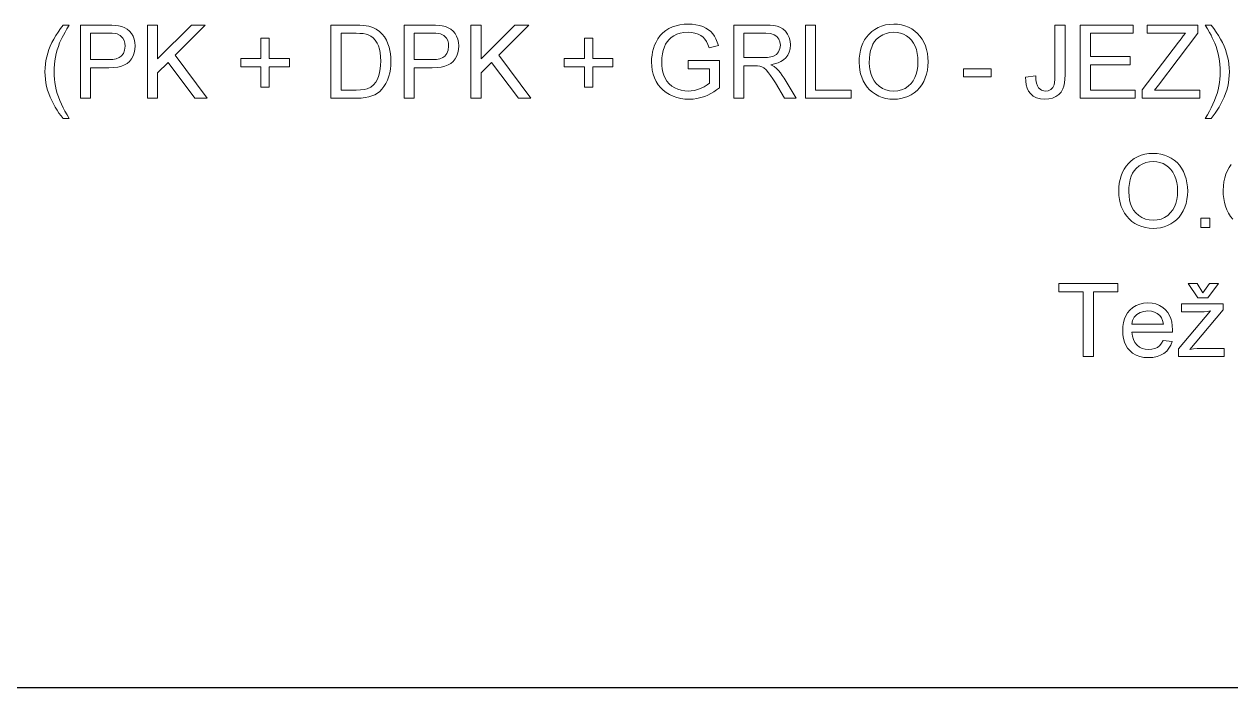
# Model space of a CAD drawing. Header units: millimetres. Extents: x 5 to 286, y 5 to 409.
# Drawn here: x 73 to 147.3, y 5 to 45.9 of the extents above; entities that cross this region are included whole.
import ezdxf

# ---------------------------------------------------------------- set-up
doc = ezdxf.new("R2010")
doc.units = ezdxf.units.MM
doc.header["$LTSCALE"] = 0.2
doc.layers.add('OUTLINE', color=7, linetype='Continuous', lineweight=25)
doc.layers.add('TEXT', color=2, linetype='Continuous')

msp = doc.modelspace()

# ---------------------------------------------------------------- linework, layer by layer
at = {"layer": 'OUTLINE'}
msp.add_line((286, 5), (5, 5), dxfattribs=at)
at = {"layer": 'TEXT', "lineweight": 13}
for points in [[(75.401, 40.081), (75.269, 40.246), (75.143, 40.418), (75.023, 40.598), (74.909, 40.786), (74.801, 40.982), (74.699, 41.186), (74.603, 41.397), (74.516, 41.614), (74.443, 41.833), (74.383, 42.054), (74.336, 42.277), (74.303, 42.502), (74.283, 42.729), (74.276, 42.959), (74.283, 43.195), (74.304, 43.427), (74.337, 43.656), (74.385, 43.882), (74.446, 44.104), (74.521, 44.323), (74.608, 44.539), (74.709, 44.755), (74.822, 44.971), (74.948, 45.186), (75.086, 45.401), (75.238, 45.616), (75.401, 45.831), (75.776, 45.831), (75.635, 45.596), (75.514, 45.39), (75.414, 45.213), (75.334, 45.063), (75.274, 44.942), (75.184, 44.734), (75.104, 44.521), (75.033, 44.303), (74.974, 44.081), (74.925, 43.857), (74.887, 43.632), (74.86, 43.407), (74.844, 43.182), (74.839, 42.956), (74.844, 42.735), (74.861, 42.513), (74.889, 42.292), (74.928, 42.071), (74.978, 41.849), (75.039, 41.628), (75.111, 41.407), (75.194, 41.186), (75.288, 40.965), (75.394, 40.744), (75.51, 40.523), (75.638, 40.302), (75.776, 40.081)], [(76.464, 41.331), (76.464, 45.831), (78.132, 45.831), (78.402, 45.826), (78.627, 45.812), (78.805, 45.789), (79.01, 45.742), (79.192, 45.673), (79.35, 45.582), (79.487, 45.467), (79.606, 45.325), (79.705, 45.155), (79.779, 44.966), (79.824, 44.765), (79.839, 44.552), (79.825, 44.333), (79.782, 44.128), (79.711, 43.937), (79.612, 43.76), (79.485, 43.597), (79.351, 43.477), (79.186, 43.38), (78.988, 43.304), (78.76, 43.249), (78.499, 43.217), (78.207, 43.206), (77.089, 43.206), (77.089, 41.331)], [(80.589, 41.331), (80.589, 45.831), (81.214, 45.831), (81.214, 43.747), (83.298, 45.831), (84.151, 45.831), (82.297, 43.978), (84.276, 41.331), (83.512, 41.331), (81.86, 43.539), (81.214, 42.894), (81.214, 41.331)], [(91.901, 41.331), (91.901, 45.831), (93.438, 45.831), (93.682, 45.827), (93.896, 45.815), (94.079, 45.795), (94.231, 45.767), (94.475, 45.691), (94.693, 45.584), (94.886, 45.444), (95.051, 45.284), (95.195, 45.102), (95.316, 44.899), (95.414, 44.675), (95.477, 44.483), (95.526, 44.279), (95.561, 44.065), (95.582, 43.841), (95.589, 43.605), (95.582, 43.356), (95.559, 43.122), (95.522, 42.902), (95.47, 42.697), (95.384, 42.448), (95.282, 42.23), (95.166, 42.042), (95.038, 41.881), (94.903, 41.745), (94.76, 41.633), (94.603, 41.542), (94.425, 41.467), (94.227, 41.408), (94.009, 41.365), (93.77, 41.34), (93.511, 41.331)], [(96.401, 41.331), (96.401, 45.831), (98.069, 45.831), (98.34, 45.826), (98.564, 45.812), (98.742, 45.789), (98.947, 45.742), (99.129, 45.673), (99.288, 45.582), (99.425, 45.467), (99.543, 45.325), (99.642, 45.155), (99.717, 44.966), (99.761, 44.765), (99.776, 44.552), (99.762, 44.333), (99.72, 44.128), (99.649, 43.937), (99.55, 43.76), (99.422, 43.597), (99.289, 43.477), (99.123, 43.38), (98.926, 43.304), (98.697, 43.249), (98.437, 43.217), (98.145, 43.206), (97.026, 43.206), (97.026, 41.331)], [(100.526, 41.331), (100.526, 45.831), (101.151, 45.831), (101.151, 43.747), (103.235, 45.831), (104.089, 45.831), (102.234, 43.978), (104.214, 41.331), (103.449, 41.331), (101.798, 43.539), (101.151, 42.894), (101.151, 41.331)], [(113.901, 43.144), (113.901, 43.644), (115.839, 43.644), (115.839, 41.972), (115.661, 41.839), (115.481, 41.72), (115.299, 41.614), (115.115, 41.523), (114.928, 41.445), (114.691, 41.368), (114.452, 41.313), (114.21, 41.28), (113.965, 41.269), (113.703, 41.28), (113.45, 41.314), (113.208, 41.37), (112.975, 41.449), (112.752, 41.551), (112.545, 41.674), (112.359, 41.817), (112.194, 41.98), (112.051, 42.163), (111.929, 42.367), (111.829, 42.585), (111.751, 42.814), (111.696, 43.052), (111.663, 43.301), (111.651, 43.56), (111.659, 43.775), (111.682, 43.985), (111.72, 44.191), (111.774, 44.392), (111.843, 44.588), (111.927, 44.779), (112.047, 44.994), (112.187, 45.185), (112.346, 45.353), (112.524, 45.498), (112.722, 45.619), (112.935, 45.718), (113.162, 45.795), (113.401, 45.85), (113.652, 45.883), (113.916, 45.894), (114.155, 45.884), (114.383, 45.855), (114.599, 45.806), (114.803, 45.738), (114.99, 45.652), (115.156, 45.551), (115.301, 45.435), (115.424, 45.304), (115.53, 45.154), (115.622, 44.983), (115.701, 44.791), (115.767, 44.578), (115.192, 44.432), (115.12, 44.643), (115.037, 44.821), (114.943, 44.966), (114.829, 45.087), (114.687, 45.191), (114.517, 45.277), (114.326, 45.342), (114.121, 45.381), (113.903, 45.394), (113.646, 45.38), (113.413, 45.338), (113.204, 45.269), (113.02, 45.177), (112.861, 45.067), (112.728, 44.94), (112.616, 44.8), (112.522, 44.651), (112.446, 44.493), (112.372, 44.279), (112.319, 44.056), (112.287, 43.824), (112.276, 43.583), (112.285, 43.349), (112.309, 43.13), (112.35, 42.928), (112.408, 42.741), (112.481, 42.57), (112.596, 42.38), (112.733, 42.216), (112.895, 42.078), (113.079, 41.966), (113.278, 41.88), (113.484, 41.818), (113.695, 41.781), (113.912, 41.769), (114.103, 41.778), (114.291, 41.808), (114.477, 41.857), (114.661, 41.926), (114.884, 42.033), (115.069, 42.145), (115.214, 42.261), (115.214, 43.144)], [(116.714, 41.331), (116.714, 45.831), (118.68, 45.831), (118.951, 45.824), (119.187, 45.801), (119.389, 45.763), (119.556, 45.71), (119.742, 45.61), (119.902, 45.468), (120.035, 45.285), (120.134, 45.074), (120.194, 44.849), (120.214, 44.61), (120.195, 44.382), (120.14, 44.172), (120.047, 43.981), (119.917, 43.809), (119.785, 43.688), (119.628, 43.586), (119.444, 43.503), (119.235, 43.439), (119, 43.394), (119.201, 43.281), (119.347, 43.169), (119.471, 43.041), (119.591, 42.898), (119.708, 42.739), (119.821, 42.564), (120.569, 41.331), (119.85, 41.331), (119.279, 42.274), (119.123, 42.525), (118.985, 42.733), (118.868, 42.899), (118.715, 43.082), (118.578, 43.197), (118.449, 43.266), (118.317, 43.311), (118.19, 43.326), (118, 43.331), (117.339, 43.331), (117.339, 41.331)], [(121.132, 41.331), (121.132, 45.831), (121.757, 45.831), (121.757, 41.831), (123.944, 41.831), (123.944, 41.331)], [(124.444, 43.522), (124.454, 43.792), (124.482, 44.048), (124.528, 44.288), (124.593, 44.514), (124.677, 44.724), (124.779, 44.919), (124.899, 45.099), (125.039, 45.264), (125.215, 45.431), (125.406, 45.572), (125.611, 45.688), (125.83, 45.778), (126.064, 45.842), (126.311, 45.881), (126.572, 45.894), (126.814, 45.882), (127.045, 45.846), (127.267, 45.787), (127.479, 45.704), (127.682, 45.598), (127.87, 45.47), (128.039, 45.324), (128.19, 45.159), (128.322, 44.975), (128.435, 44.773), (128.528, 44.556), (128.601, 44.327), (128.653, 44.087), (128.684, 43.836), (128.694, 43.573), (128.683, 43.307), (128.651, 43.052), (128.596, 42.809), (128.52, 42.577), (128.421, 42.357), (128.303, 42.153), (128.167, 41.969), (128.012, 41.807), (127.839, 41.665), (127.648, 41.544), (127.445, 41.445), (127.236, 41.368), (127.02, 41.313), (126.798, 41.28), (126.569, 41.269), (126.324, 41.281), (126.088, 41.317), (125.864, 41.378), (125.65, 41.464), (125.447, 41.573), (125.259, 41.704), (125.09, 41.853), (124.941, 42.019), (124.81, 42.204), (124.699, 42.406), (124.607, 42.619), (124.536, 42.838), (124.485, 43.061), (124.455, 43.289)], [(125.069, 43.514), (125.081, 43.253), (125.117, 43.011), (125.176, 42.788), (125.259, 42.585), (125.366, 42.401), (125.496, 42.235), (125.676, 42.067), (125.872, 41.937), (126.086, 41.843), (126.318, 41.787), (126.566, 41.769), (126.819, 41.787), (127.054, 41.844), (127.269, 41.938), (127.467, 42.07), (127.646, 42.24), (127.775, 42.408), (127.881, 42.599), (127.963, 42.811), (128.022, 43.045), (128.058, 43.3), (128.069, 43.578), (128.058, 43.843), (128.024, 44.091), (127.967, 44.322), (127.888, 44.535), (127.787, 44.728), (127.665, 44.897), (127.522, 45.044), (127.358, 45.168), (127.179, 45.267), (126.988, 45.337), (126.787, 45.38), (126.575, 45.394), (126.336, 45.376), (126.11, 45.324), (125.897, 45.238), (125.699, 45.116), (125.514, 44.96), (125.396, 44.825), (125.296, 44.666), (125.215, 44.483), (125.151, 44.276), (125.106, 44.046), (125.078, 43.791)], [(134.694, 42.632), (135.319, 42.706), (135.337, 42.458), (135.371, 42.252), (135.422, 42.089), (135.49, 41.968), (135.672, 41.818), (135.912, 41.769), (136.097, 41.794), (136.254, 41.872), (136.376, 41.993), (136.453, 42.152), (136.483, 42.294), (136.501, 42.482), (136.507, 42.718), (136.507, 45.831), (137.132, 45.831), (137.132, 42.774), (137.123, 42.509), (137.098, 42.275), (137.056, 42.072), (136.997, 41.902), (136.89, 41.712), (136.748, 41.555), (136.571, 41.431), (136.365, 41.341), (136.137, 41.287), (135.886, 41.269), (135.611, 41.29), (135.37, 41.354), (135.164, 41.462), (134.992, 41.612), (134.881, 41.762), (134.796, 41.94), (134.736, 42.144), (134.703, 42.375)], [(138.069, 41.331), (138.069, 45.831), (141.319, 45.831), (141.319, 45.331), (138.694, 45.331), (138.694, 43.894), (141.132, 43.894), (141.132, 43.394), (138.694, 43.394), (138.694, 41.831), (141.444, 41.831), (141.444, 41.331)], [(141.882, 41.331), (141.882, 41.853), (144.123, 44.785), (144.275, 44.983), (144.414, 45.165), (144.541, 45.331), (142.194, 45.331), (142.194, 45.831), (145.319, 45.831), (145.319, 45.331), (142.879, 42.14), (142.644, 41.831), (145.444, 41.831), (145.444, 41.331)], [(146.132, 40.081), (145.757, 40.081), (145.896, 40.302), (146.023, 40.523), (146.14, 40.744), (146.245, 40.965), (146.339, 41.186), (146.423, 41.407), (146.495, 41.628), (146.556, 41.849), (146.606, 42.071), (146.644, 42.292), (146.672, 42.513), (146.689, 42.735), (146.694, 42.956), (146.689, 43.181), (146.673, 43.405), (146.646, 43.628), (146.608, 43.85), (146.56, 44.072), (146.501, 44.294), (146.432, 44.512), (146.352, 44.725), (146.262, 44.934), (146.203, 45.056), (146.122, 45.207), (146.021, 45.386), (145.9, 45.594), (145.757, 45.831), (146.132, 45.831), (146.296, 45.616), (146.447, 45.401), (146.585, 45.186), (146.711, 44.971), (146.824, 44.755), (146.925, 44.539), (147.013, 44.323), (147.087, 44.104), (147.148, 43.882), (147.196, 43.656), (147.23, 43.427), (147.25, 43.195), (147.257, 42.959), (147.25, 42.729), (147.23, 42.502), (147.197, 42.277), (147.15, 42.054), (147.089, 41.833), (147.016, 41.614), (146.929, 41.397), (146.832, 41.186), (146.73, 40.982), (146.622, 40.786), (146.508, 40.598), (146.388, 40.418), (146.263, 40.246)], [(77.089, 43.706), (78.2, 43.706), (78.456, 43.72), (78.671, 43.76), (78.847, 43.828), (78.982, 43.923), (79.111, 44.088), (79.188, 44.291), (79.214, 44.534), (79.199, 44.715), (79.153, 44.878), (79.078, 45.022), (78.92, 45.191), (78.719, 45.291), (78.596, 45.313), (78.419, 45.327), (78.189, 45.331), (77.089, 45.331)], [(87.589, 42.019), (87.589, 43.269), (86.339, 43.269), (86.339, 43.769), (87.589, 43.769), (87.589, 45.019), (88.089, 45.019), (88.089, 43.769), (89.339, 43.769), (89.339, 43.269), (88.089, 43.269), (88.089, 42.019)], [(92.526, 41.831), (93.459, 41.831), (93.727, 41.84), (93.953, 41.869), (94.137, 41.916), (94.358, 42.017), (94.529, 42.153), (94.656, 42.313), (94.763, 42.506), (94.849, 42.732), (94.899, 42.924), (94.935, 43.135), (94.957, 43.366), (94.964, 43.615), (94.955, 43.889), (94.928, 44.137), (94.883, 44.358), (94.82, 44.552), (94.739, 44.72), (94.62, 44.897), (94.49, 45.043), (94.347, 45.156), (94.192, 45.237), (94.059, 45.278), (93.889, 45.308), (93.684, 45.325), (93.444, 45.331), (92.526, 45.331)], [(97.026, 43.706), (98.138, 43.706), (98.393, 43.72), (98.609, 43.76), (98.784, 43.828), (98.92, 43.923), (99.049, 44.088), (99.126, 44.291), (99.151, 44.534), (99.136, 44.715), (99.091, 44.878), (99.015, 45.022), (98.857, 45.191), (98.656, 45.291), (98.534, 45.313), (98.357, 45.327), (98.126, 45.331), (97.026, 45.331)], [(107.526, 42.019), (107.526, 43.269), (106.276, 43.269), (106.276, 43.769), (107.526, 43.769), (107.526, 45.019), (108.026, 45.019), (108.026, 43.769), (109.276, 43.769), (109.276, 43.269), (108.026, 43.269), (108.026, 42.019)], [(117.339, 43.831), (118.565, 43.831), (118.805, 43.841), (119.005, 43.869), (119.164, 43.916), (119.347, 44.027), (119.481, 44.188), (119.562, 44.383), (119.589, 44.595), (119.565, 44.797), (119.494, 44.973), (119.376, 45.124), (119.207, 45.239), (118.982, 45.308), (118.703, 45.331), (117.339, 45.331)], [(130.882, 42.644), (130.882, 43.144), (132.569, 43.144), (132.569, 42.644)], [(140.435, 35.56), (140.444, 35.831), (140.472, 36.086), (140.518, 36.327), (140.583, 36.552), (140.667, 36.763), (140.769, 36.958), (140.89, 37.138), (141.029, 37.303), (141.206, 37.47), (141.397, 37.611), (141.602, 37.727), (141.821, 37.816), (142.054, 37.881), (142.301, 37.919), (142.563, 37.932), (142.804, 37.92), (143.035, 37.885), (143.257, 37.826), (143.469, 37.743), (143.672, 37.636), (143.86, 37.508), (144.03, 37.362), (144.18, 37.197), (144.312, 37.014), (144.425, 36.811), (144.519, 36.594), (144.591, 36.366), (144.643, 36.126), (144.674, 35.874), (144.685, 35.612), (144.674, 35.346), (144.641, 35.091), (144.586, 34.848), (144.51, 34.616), (144.412, 34.395), (144.293, 34.191), (144.157, 34.008), (144.002, 33.845), (143.83, 33.704), (143.639, 33.583), (143.436, 33.484), (143.226, 33.406), (143.01, 33.351), (142.788, 33.318), (142.56, 33.307), (142.314, 33.319), (142.079, 33.356), (141.854, 33.417), (141.641, 33.502), (141.438, 33.612), (141.249, 33.743), (141.081, 33.891), (140.931, 34.058), (140.8, 34.242), (140.689, 34.444), (140.597, 34.658), (140.526, 34.876), (140.475, 35.099), (140.445, 35.327)], [(141.06, 35.552), (141.071, 35.291), (141.107, 35.049), (141.166, 34.827), (141.249, 34.623), (141.356, 34.439), (141.486, 34.274), (141.666, 34.106), (141.862, 33.975), (142.077, 33.882), (142.308, 33.826), (142.557, 33.807), (142.81, 33.826), (143.044, 33.883), (143.26, 33.977), (143.457, 34.109), (143.636, 34.279), (143.765, 34.447), (143.871, 34.637), (143.954, 34.849), (144.013, 35.083), (144.048, 35.339), (144.06, 35.617), (144.048, 35.882), (144.014, 36.13), (143.958, 36.36), (143.878, 36.573), (143.777, 36.766), (143.655, 36.936), (143.513, 37.083), (143.349, 37.207), (143.169, 37.305), (142.979, 37.376), (142.777, 37.418), (142.565, 37.432), (142.326, 37.415), (142.1, 37.363), (141.888, 37.276), (141.689, 37.155), (141.504, 36.999), (141.386, 36.863), (141.287, 36.704), (141.205, 36.521), (141.141, 36.314), (141.096, 36.084), (141.069, 35.83)], [(145.497, 33.37), (145.497, 33.932), (146.06, 33.932), (146.06, 33.37)], [(138.247, 25.408), (138.247, 29.408), (136.747, 29.408), (136.747, 29.908), (140.372, 29.908), (140.372, 29.408), (138.872, 29.408), (138.872, 25.408)], [(145.622, 29.346), (146.028, 29.908), (146.591, 29.908), (145.935, 29.033), (145.31, 29.033), (144.716, 29.908), (145.278, 29.908)], [(143.178, 26.408), (143.73, 26.346), (143.646, 26.121), (143.533, 25.923), (143.391, 25.752), (143.219, 25.608), (143.02, 25.493), (142.795, 25.411), (142.544, 25.362), (142.268, 25.346), (141.988, 25.363), (141.733, 25.415), (141.502, 25.503), (141.295, 25.625), (141.112, 25.782), (140.981, 25.937), (140.874, 26.112), (140.791, 26.306), (140.732, 26.52), (140.696, 26.753), (140.685, 27.006), (140.697, 27.267), (140.733, 27.508), (140.793, 27.729), (140.876, 27.93), (140.984, 28.11), (141.116, 28.27), (141.299, 28.432), (141.503, 28.558), (141.727, 28.648), (141.971, 28.702), (142.236, 28.721), (142.493, 28.703), (142.73, 28.651), (142.948, 28.563), (143.146, 28.441), (143.325, 28.283), (143.454, 28.127), (143.559, 27.952), (143.642, 27.757), (143.7, 27.542), (143.735, 27.307), (143.747, 27.053), (143.744, 26.908), (141.247, 26.908), (141.279, 26.666), (141.343, 26.454), (141.438, 26.271), (141.565, 26.119), (141.717, 26), (141.886, 25.914), (142.073, 25.863), (142.278, 25.846), (142.48, 25.86), (142.661, 25.905), (142.821, 25.98), (142.961, 26.087), (143.08, 26.23)], [(144.122, 25.408), (144.122, 25.879), (146.098, 28.221), (145.891, 28.186), (145.701, 28.165), (145.527, 28.158), (144.31, 28.158), (144.31, 28.658), (146.872, 28.658), (146.872, 28.286), (145.137, 26.228), (144.814, 25.846), (145.047, 25.88), (145.271, 25.901), (145.484, 25.908), (146.935, 25.908), (146.935, 25.408)], [(141.247, 27.408), (143.185, 27.408), (143.143, 27.626), (143.068, 27.805), (142.962, 27.943), (142.811, 28.065), (142.64, 28.151), (142.447, 28.203), (142.233, 28.221), (141.978, 28.196), (141.751, 28.122), (141.553, 27.999), (141.396, 27.835), (141.294, 27.638)]]:
    msp.add_lwpolyline(points, close=True, dxfattribs=at)
msp.add_lwpolyline([(147.459, 33.879), (147.324, 34.05), (147.205, 34.241), (147.104, 34.454), (147.021, 34.681), (146.956, 34.914), (146.909, 35.153), (146.881, 35.4), (146.872, 35.653), (146.882, 35.925), (146.913, 36.183), (146.965, 36.427), (147.037, 36.657), (147.13, 36.872), (147.242, 37.07), (147.372, 37.248)], dxfattribs=at)

doc.saveas('drawing.dxf')
